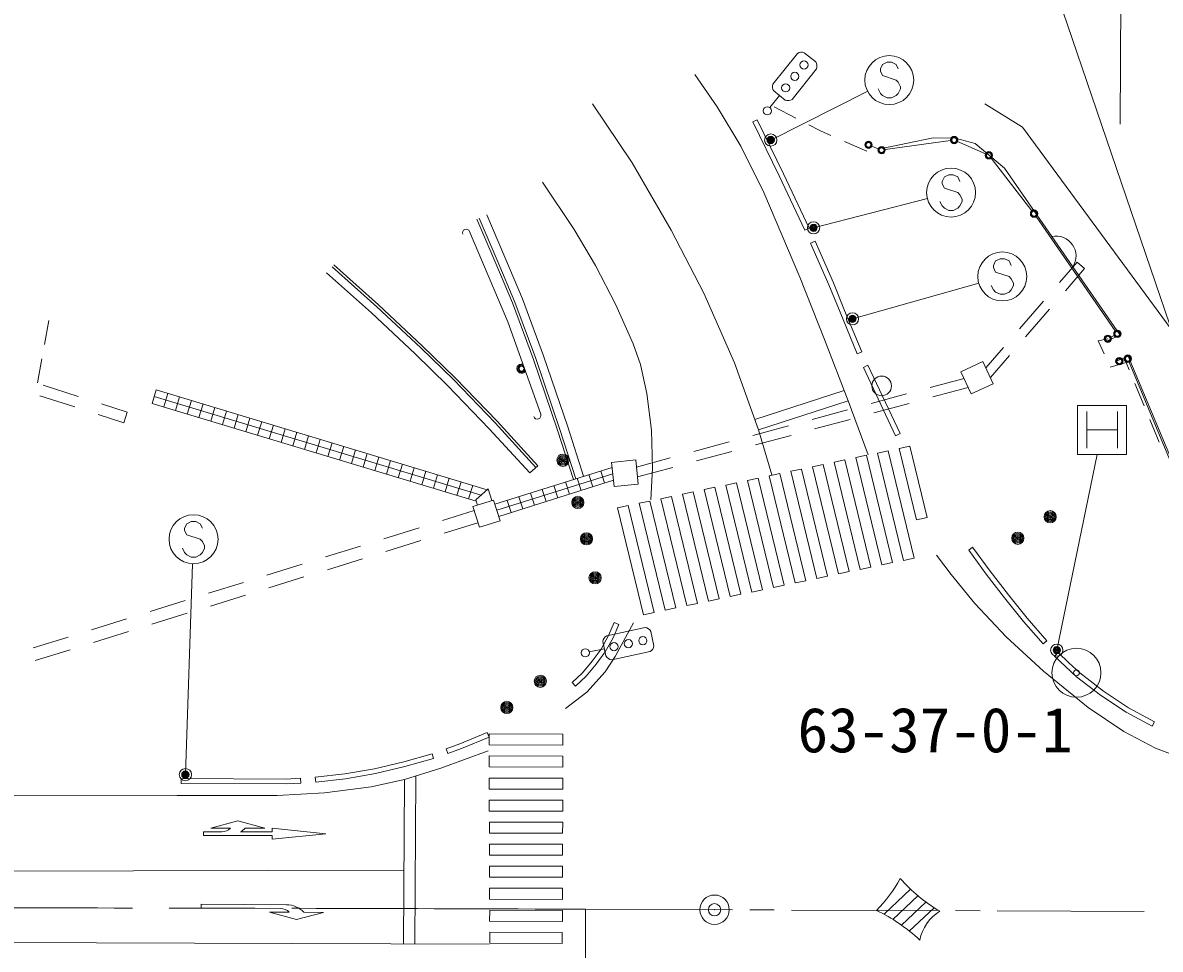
# Model space of a CAD drawing. Units: millimetres, scale not verified. Extents: x 40000 to 680000, y 20000 to 380000.
# Drawn here: x 144210 to 190647, y 281776 to 319618 of the extents above; entities that cross this region are included whole.
import ezdxf
from ezdxf.enums import TextEntityAlignment as Align

# ---------------------------------------------------------------- set-up
doc = ezdxf.new("R2010")
doc.units = ezdxf.units.MM
doc.header["$LTSCALE"] = 1000
doc.header["$PDMODE"] = 32
doc.header["$PDSIZE"] = 500
doc.linetypes.add('CHAIN', pattern=[18.5, 12, -1.5, 3.5, -1.5])
for name, color, linetype, lineweight in [('M-BGD', 7, 'Continuous', 13), ('M-BMK', 2, 'Continuous', 13), ('M-BMK-SRVR', 7, 'Continuous', 13), ('M-STR-HTXT', 7, 'Continuous', 13), ('M-STR-STRC', 7, 'Continuous', 13)]:
    doc.layers.add(name, color=color, linetype=linetype, lineweight=lineweight)
doc.layers.add('M-BMK-HTXT', color=7, linetype='Continuous')
doc.styles.add('ＭＳ ゴシック', font='')
doc.styles.get('ＭＳ ゴシック').set_extended_font_data('MS Gothic')

msp = doc.modelspace()

# ---------------------------------------------------------------- linework, layer by layer
at = {"layer": 'M-BGD'}
for p, q in [((174881, 316181), (175769, 315721)), ((174009, 315566), (174188, 315654)), ((176302, 315445), (176775, 315201)), ((176775, 315201), (177203, 315012)), ((177752, 314771), (178668, 314369)), ((179264, 314416), (179271, 314416)), ((163153, 311774), (163891, 310049)), ((176370, 310611), (176553, 310692)), ((163891, 310049), (164610, 308337)), ((186537, 309005), (187258, 309838)), ((187560, 309576), (187258, 309838)), ((156611, 309400), (158442, 307766)), ((186781, 308675), (187560, 309576)), ((164610, 308337), (165474, 306016)), ((184901, 307114), (185883, 308248)), ((185145, 306784), (186127, 307919)), ((145098, 306478), (145279, 307462)), ((158442, 307766), (160228, 306090)), ((178275, 306101), (177574, 307791)), ((178460, 306178), (177759, 307867)), ((188509, 306711), (188109, 306630)), ((188109, 306630), (188353, 306090)), ((160228, 306090), (161551, 304801)), ((178275, 306101), (178460, 306178)), ((183526, 305525), (184247, 306358)), ((183711, 305127), (184491, 306028)), ((144808, 304905), (144990, 305888)), ((165474, 306016), (166464, 303118)), ((178527, 305542), (178708, 305627)), ((178708, 305627), (180024, 302839)), ((188606, 305556), (189256, 305743)), ((189332, 305997), (188884, 305811)), ((189256, 305743), (189380, 305444)), ((181258, 304719), (182636, 305092)), ((146469, 304353), (145041, 304811)), ((149657, 304625), (149489, 304070)), ((163167, 300547), (149657, 304625)), ((161551, 304801), (163252, 303038)), ((181365, 304334), (182807, 304724)), ((189609, 304889), (189992, 303965)), ((146332, 303924), (144904, 304382)), ((162918, 300319), (149573, 304347)), ((149968, 303925), (150135, 304480)), ((150447, 303781), (150614, 304336)), ((150925, 303636), (151093, 304191)), ((178845, 304066), (180293, 304458)), ((148471, 303711), (147422, 304047)), ((148334, 303282), (148471, 303711)), ((162727, 300073), (149489, 304070)), ((151404, 303492), (151571, 304047)), ((151883, 303347), (152050, 303902)), ((152361, 303203), (152529, 303758)), ((176432, 303412), (177880, 303804)), ((178952, 303680), (180399, 304072)), ((187273, 301988), (187273, 303988)), ((187273, 303988), (189273, 303988)), ((187648, 303738), (187648, 302238)), ((188898, 303738), (188898, 302238)), ((189273, 303988), (189273, 301988)), ((148334, 303282), (147284, 303619)), ((152840, 303058), (153007, 303613)), ((153319, 302914), (153486, 303469)), ((153797, 302769), (153965, 303324)), ((176539, 303026), (177986, 303419)), ((190222, 303411), (190605, 302487)), ((154276, 302625), (154443, 303180)), ((154754, 302480), (154922, 303035)), ((155233, 302336), (155401, 302891)), ((163252, 303038), (164912, 301229)), ((166464, 303118), (167108, 301093)), ((174019, 302758), (175467, 303150)), ((187648, 302988), (188898, 302988)), ((155712, 302191), (155879, 302746)), ((156190, 302047), (156358, 302602)), ((156669, 301902), (156837, 302457)), ((157148, 301758), (157315, 302313)), ((171606, 302105), (173054, 302497)), ((174125, 302373), (175573, 302765)), ((157626, 301613), (157794, 302168)), ((158105, 301469), (158273, 302024)), ((158584, 301324), (158751, 301879)), ((169263, 301470), (170641, 301843)), ((171712, 301719), (173160, 302111)), ((189273, 301988), (187273, 301988)), ((159062, 301180), (159230, 301735)), ((159541, 301035), (159709, 301590)), ((160020, 300891), (160187, 301446)), ((163485, 299953), (168268, 301458)), ((164912, 301229), (165236, 301527)), ((169305, 301067), (170747, 301458)), ((160498, 300746), (160666, 301301)), ((160977, 300602), (161145, 301157)), ((161456, 300457), (161623, 301012)), ((163563, 299705), (168296, 301194)), ((163641, 299457), (168323, 300930)), ((167005, 300515), (166849, 301011)), ((167482, 300665), (167326, 301161)), ((167959, 300815), (167803, 301311)), ((161934, 300313), (162102, 300868)), ((162413, 300168), (162581, 300723)), ((163208, 300585), (162710, 300128)), ((163354, 300101), (163208, 300585)), ((165574, 300065), (165418, 300561)), ((166051, 300215), (165895, 300711)), ((166528, 300365), (166372, 300861)), ((162710, 300128), (162776, 299919)), ((164143, 299615), (163987, 300111)), ((164620, 299765), (164464, 300261)), ((165097, 299915), (164941, 300411)), ((161342, 299287), (162637, 299690)), ((161420, 298767), (162792, 299194)), ((158955, 298544), (160387, 298990)), ((156568, 297800), (158000, 298246)), ((159033, 298024), (160466, 298469)), ((156646, 297280), (158079, 297726)), ((154181, 297057), (155613, 297503)), ((151794, 296314), (153226, 296760)), ((154259, 296537), (155692, 296983)), ((149407, 295571), (150839, 296017)), ((151873, 295794), (153305, 296240)), ((149486, 295051), (150918, 295497)), ((147020, 294828), (148452, 295274)), ((168357, 295122), (168127, 294589)), ((168541, 295043), (168307, 294500)), ((168541, 295043), (168357, 295122)), ((185216, 295298), (186016, 294379)), ((144633, 294084), (146065, 294530)), ((147099, 294308), (148531, 294753)), ((144712, 293564), (146144, 294010)), ((186335, 293750), (186474, 293895)), ((163249, 290441), (163172, 290626)), ((160976, 289572), (160920, 289764)), ((155565, 288562), (155554, 288762))]:
    msp.add_line(p, q, dxfattribs=at)
for points in [[(199211, 283286), (185660, 323061), (165360, 323061)], [(195705, 297271), (194827, 299222), (195215, 301942), (194595, 304180), (193678, 305161), (191626, 306385), (185028, 315348), (183485, 316300)], [(174009, 315566), (175090, 313362), (176134, 311147), (176315, 311233)], [(174188, 315654), (175270, 313449), (176315, 311233)], [(188507, 306639), (189017, 306858), (184290, 313680), (183089, 314685), (182271, 314904), (181382, 314922), (179276, 314483)], [(162749, 311601), (163486, 309877), (164200, 308175), (165060, 305868), (166046, 302980), (166688, 300961)], [(162841, 311641), (163578, 309916), (164293, 308212), (165154, 305902), (166141, 303011), (166784, 300991)], [(176553, 310692), (177305, 308993), (177760, 307866)], [(176370, 310611), (177120, 308915), (177574, 307791)], [(156838, 309654), (158671, 308017), (160463, 306336), (161793, 305041), (163499, 303271), (165162, 301459)], [(156904, 309728), (158739, 308091), (160532, 306408), (161863, 305112), (163572, 303339), (165236, 301527)], [(193825, 295585), (192864, 297584), (189332, 305997)], [(178527, 305542), (179843, 302753), (180024, 302839)], [(185065, 295167), (184291, 296126), (183541, 297100), (182827, 298083), (182989, 298200)], [(185220, 295293), (184448, 296250), (183701, 297220), (182989, 298200)], [(185065, 295167), (185865, 294248), (186016, 294379)], [(167455, 293549), (167818, 294038), (168127, 294589)], [(167613, 293427), (167987, 293929), (168307, 294500)], [(167455, 293549), (167067, 293066), (166640, 292666)], [(186335, 293750), (186774, 293330), (187230, 292907), (188210, 292159), (189252, 291465), (190314, 290885), (190410, 291061)], [(186474, 293895), (186911, 293475), (187359, 293060), (188326, 292321), (189355, 291636), (190410, 291061)], [(167613, 293427), (167214, 292930), (166777, 292520), (166640, 292666)], [(163172, 290626), (162055, 290161), (161500, 289958)], [(163249, 290441), (162127, 289974), (161569, 289770), (161500, 289958)], [(160920, 289764), (159762, 289431), (158565, 289146), (157360, 288940), (156153, 288805)], [(160976, 289572), (159813, 289238), (158605, 288950), (157388, 288742), (156176, 288607), (156153, 288805)], [(155565, 288562), (154963, 288527), (150681, 288550), (150682, 288750)], [(155554, 288762), (154958, 288727), (150682, 288750)]]:
    msp.add_lwpolyline(points, dxfattribs=at)
for points in [[(183830, 304873), (182932, 304455), (182511, 305362), (183408, 305779)], [(168350, 300673), (168247, 301659), (169233, 301761), (169335, 300776)], [(162850, 299011), (162584, 299859), (163431, 300125), (163697, 299278)]]:
    msp.add_lwpolyline(points, close=True, dxfattribs=at)
msp.add_arc((186396, 310091), 812, 327.3352, 102.0954, dxfattribs=at)
at = {"layer": 'M-BMK'}
for p, q in [((167189, 283413), (173189, 283389)), ((173889, 283386), (174889, 283382)), ((175589, 283380), (181589, 283356)), ((182289, 283353), (183289, 283349)), ((183989, 283346), (189989, 283323))]:
    msp.add_line(p, q, dxfattribs=at)
at = {"layer": 'M-BMK', "linetype": 'CHAIN'}
msp.add_arc((140759, -6426535), 6710000, 89.77432, 90.14992, dxfattribs=at)
at = {"layer": 'M-BMK-SRVR', "color": 3}
for radius in [1000, 120]:
    msp.add_circle((187226, 293070), radius, dxfattribs=at)
at = {"layer": 'M-BMK-SRVR'}
msp.add_circle((172452, 283392), 600, dxfattribs=at)
msp.add_point((172452, 283392), dxfattribs=at)
at = {"layer": 'M-STR-HTXT'}
for p, q in [((189014, 315471), (189097, 336471)), ((174744, 314828), (178703, 316829)), ((176496, 311240), (181140, 312433)), ((178082, 307523), (183239, 308983)), ((186421, 293993), (188067, 301988)), ((150849, 288908), (151147, 297521)), ((167189, 283413), (167071, 253413))]:
    msp.add_line(p, q, dxfattribs=at)
for centre, radius in [((174744, 314828), 150), ((174744, 314828), 120), ((174744, 314828), 90), ((174744, 314828), 60), ((174744, 314828), 30), ((174744, 314828), 20), ((176496, 311240), 150), ((176496, 311240), 120), ((176496, 311240), 90), ((176496, 311240), 60), ((176496, 311240), 30), ((176496, 311240), 20), ((178082, 307523), 150), ((178082, 307523), 120), ((178082, 307523), 90), ((178082, 307523), 60), ((178082, 307523), 30), ((178082, 307523), 20), ((186421, 293993), 150), ((186421, 293993), 120), ((186421, 293993), 90), ((186421, 293993), 60), ((186421, 293993), 30), ((186421, 293993), 20), ((150849, 288908), 150), ((150849, 288908), 120), ((150849, 288908), 90), ((150849, 288908), 60), ((150849, 288908), 30), ((150849, 288908), 20)]:
    msp.add_circle(centre, radius, dxfattribs=at)
for p in [(174744, 314828), (176496, 311240), (178082, 307523), (186421, 293993), (150849, 288908)]:
    msp.add_point(p, dxfattribs=at)
at = {"layer": 'M-STR-STRC'}
for p, q in [((174837, 317113), (175836, 318363)), ((176586, 318020), (176117, 318394)), ((176617, 317739), (175619, 316489)), ((179314, 317913), (179223, 317731)), ((179223, 317731), (179223, 317640)), ((179223, 317640), (179314, 317458)), ((179496, 318004), (179314, 317913)), ((179678, 318004), (179496, 318004)), ((179860, 317913), (179678, 318004)), ((179951, 317731), (179860, 317913)), ((179314, 317458), (179860, 317277)), ((179860, 317277), (179951, 317186)), ((179951, 317186), (180042, 317004)), ((175338, 316457), (174869, 316832)), ((179223, 316731), (179133, 316913)), ((179314, 316640), (179223, 316731)), ((179951, 316731), (179860, 316640)), ((180042, 316913), (179951, 316731)), ((180042, 317004), (180042, 316913)), ((175103, 316644), (174708, 316150)), ((179496, 316549), (179314, 316640)), ((179678, 316549), (179496, 316549)), ((179860, 316640), (179678, 316549)), ((178875, 314575), (179132, 314472)), ((179419, 314437), (182086, 314807)), ((182372, 314767), (183515, 314264)), ((183744, 314085), (185404, 311940)), ((181833, 313318), (181742, 313136)), ((181742, 313136), (181742, 313045)), ((181742, 313045), (181833, 312864)), ((182015, 313409), (181833, 313318)), ((182197, 313409), (182015, 313409)), ((182378, 313318), (182197, 313409)), ((182469, 313136), (182378, 313318)), ((181833, 312864), (182378, 312682)), ((182378, 312682), (182469, 312591)), ((182469, 312591), (182560, 312409)), ((181742, 312136), (181651, 312318)), ((181833, 312045), (181742, 312136)), ((182469, 312136), (182378, 312045)), ((182560, 312318), (182469, 312136)), ((182560, 312409), (182560, 312318)), ((182015, 311954), (181833, 312045)), ((182197, 311954), (182015, 311954)), ((182378, 312045), (182197, 311954)), ((185581, 311698), (188812, 307035)), ((183927, 309891), (183836, 309709)), ((184109, 309982), (183927, 309891)), ((184291, 309982), (184109, 309982)), ((184473, 309891), (184291, 309982)), ((184564, 309709), (184473, 309891)), ((183836, 309709), (183836, 309618)), ((183836, 309618), (183927, 309437)), ((183927, 309437), (184473, 309255)), ((183836, 308709), (183745, 308891)), ((184473, 309255), (184564, 309164)), ((184564, 309164), (184654, 308982)), ((184654, 308891), (184564, 308709)), ((184654, 308982), (184654, 308891)), ((183927, 308618), (183836, 308709)), ((184109, 308528), (183927, 308618)), ((184291, 308528), (184109, 308528)), ((184473, 308618), (184291, 308528)), ((184564, 308709), (184473, 308618)), ((188764, 306843), (188642, 306780)), ((189120, 305837), (189180, 305855)), ((189381, 305760), (192703, 297724)), ((177747, 304596), (174096, 303412)), ((177911, 304176), (174247, 302988)), ((150909, 299158), (150818, 298977)), ((151091, 299249), (150909, 299158)), ((151273, 299249), (151091, 299249)), ((151454, 299158), (151273, 299249)), ((151545, 298977), (151454, 299158)), ((150818, 298977), (150818, 298886)), ((150818, 298886), (150909, 298704)), ((150909, 298704), (151454, 298522)), ((150818, 297977), (150727, 298158)), ((151454, 298522), (151545, 298431)), ((151545, 298431), (151636, 298249)), ((151636, 298158), (151545, 297977)), ((151636, 298249), (151636, 298158)), ((150909, 297886), (150818, 297977)), ((151091, 297795), (150909, 297886)), ((151273, 297795), (151091, 297795)), ((151454, 297886), (151273, 297795)), ((151545, 297977), (151454, 297886)), ((168050, 294581), (169615, 294913)), ((169977, 294172), (169853, 294759)), ((167958, 294051), (167339, 293919)), ((168020, 293757), (167896, 294344)), ((169823, 293935), (168257, 293603)), ((160251, 288848), (160210, 281991)), ((159800, 288704), (159760, 281993)), ((152331, 286574), (151588, 286576)), ((151588, 286576), (151588, 286426)), ((154388, 286568), (153101, 286572)), ((154088, 286719), (153288, 286721)), ((154388, 286718), (154388, 286568)), ((154388, 286418), (151588, 286426)), ((154387, 286268), (154388, 286418)), ((129761, 284939), (159778, 285005)), ((180453, 284231), (179370, 283207)), ((180753, 283963), (179731, 282998)), ((151492, 283617), (151490, 283467)), ((154733, 283443), (151490, 283467)), ((151492, 283617), (154977, 283592)), ((156489, 283280), (155689, 283286)), ((180079, 282767), (181083, 283704)), ((180404, 282523), (181421, 283472)), ((129914, 282109), (163257, 281980))]:
    msp.add_line(p, q, dxfattribs=at)
for points in [[(176937, 306678), (175930, 309221), (174459, 312688), (173520, 314579), (172562, 316186), (171650, 317507)], [(174795, 301154), (174247, 302988), (173271, 305726), (172021, 308572), (170680, 311150), (169087, 313901), (167468, 316300)], [(169845, 300131), (169913, 301425), (169874, 302976), (169686, 304472), (169430, 305663), (169133, 306499), (168424, 308092), (167594, 309707), (166716, 311178), (165425, 313106)], [(162449, 311095), (164012, 307405), (165354, 303630)], [(176937, 306678), (177911, 304176), (178727, 301967)], [(197077, 288023), (194150, 288763), (192116, 289358), (190455, 289988), (189163, 290677), (187709, 291656), (185883, 293139), (184360, 294539), (183081, 295901), (182105, 297079), (181518, 297876)], [(166371, 291616), (167242, 292276), (167985, 293103), (168401, 293733), (169145, 295103)], [(120442, 287721), (125531, 287865), (130059, 287949), (135136, 288024), (150517, 288060), (154593, 288061), (156525, 288163), (158430, 288416), (159800, 288704), (161280, 289175), (163208, 289884)], [(154088, 286719), (152989, 287022), (151888, 286725), (152688, 286723)], [(154387, 286268), (156588, 286487), (154388, 286718)], [(156489, 283280), (155387, 282989), (154289, 283297), (155089, 283291)]]:
    msp.add_lwpolyline(points, dxfattribs=at)
for points in [[(180691, 299320), (181132, 299413), (180422, 302325), (179982, 302232)], [(178213, 301859), (179281, 297476), (179721, 297569), (178654, 301952)], [(179098, 302045), (180166, 297660), (180606, 297753), (179538, 302138)], [(175560, 301298), (176626, 296921), (177067, 297014), (176001, 301391)], [(176445, 301485), (177511, 297106), (177952, 297199), (176885, 301578)], [(177329, 301672), (178396, 297291), (178836, 297384), (177770, 301765)], [(173792, 300925), (174857, 296551), (175297, 296644), (174232, 301018)], [(174676, 301111), (175742, 296736), (176182, 296829), (175117, 301205)], [(171139, 300364), (172203, 295996), (172643, 296089), (171579, 300458)], [(172023, 300551), (173087, 296181), (173528, 296274), (172464, 300644)], [(172908, 300738), (173972, 296366), (174413, 296459), (173348, 300831)], [(169370, 299991), (170433, 295626), (170874, 295719), (169811, 300084)], [(170255, 300178), (171318, 295811), (171759, 295904), (170695, 300271)], [(168486, 299804), (169549, 295441), (169989, 295534), (168927, 299897)], [(166264, 290563), (163248, 290570), (163246, 290120), (166263, 290113)], [(166261, 289664), (163251, 289671), (163249, 289221), (166260, 289214)], [(166258, 288764), (163254, 288771), (163252, 288321), (166257, 288314)], [(166255, 287864), (163257, 287871), (163255, 287421), (166254, 287414)], [(166252, 286964), (163260, 286971), (163258, 286521), (166251, 286514)], [(166249, 286065), (163263, 286072), (163261, 285622), (166248, 285615)], [(166246, 285165), (163266, 285172), (163264, 284722), (166245, 284715)], [(166243, 284265), (163269, 284272), (163267, 283822), (166242, 283815)], [(166240, 283365), (163272, 283372), (163270, 282922), (166239, 282915)], [(166238, 282466), (163275, 282473), (163273, 282023), (166236, 282016)]]:
    msp.add_lwpolyline(points, close=True, dxfattribs=at)
for centre, radius in [((179587, 317277), 1000), ((176102, 317895), 167), ((175727, 317426), 167), ((175353, 316957), 167), ((174604, 316019), 167), ((182235, 314828), 150), ((182235, 314828), 120), ((182235, 314828), 100), ((178736, 314631), 150), ((178736, 314631), 120), ((178736, 314631), 100), ((179271, 314416), 150), ((179271, 314416), 120), ((179271, 314416), 100), ((183652, 314204), 150), ((183652, 314204), 120), ((183652, 314204), 100), ((182106, 312682), 1000), ((185495, 311822), 150), ((185495, 311822), 120), ((185495, 311822), 100), ((184200, 309255), 1000), ((188897, 306912), 150), ((188897, 306912), 120), ((188897, 306912), 100), ((188509, 306711), 150), ((188509, 306711), 120), ((188509, 306711), 100), ((189324, 305898), 150), ((189324, 305898), 120), ((164574, 305490), 112), ((164574, 305490), 100), ((188976, 305793), 150), ((188976, 305793), 120), ((188976, 305793), 100), ((189324, 305898), 100), ((179274, 304786), 400), ((166265, 301747), 250), ((166265, 301747), 204), ((166265, 301747), 159), ((166265, 301747), 114), ((166265, 301747), 68.2), ((166265, 301747), 22.7), ((166872, 300028), 250), ((166872, 300028), 204), ((166872, 300028), 159), ((166872, 300028), 114), ((166872, 300028), 68.2), ((166872, 300028), 22.7), ((151182, 298522), 1000), ((186152, 299440), 250), ((186152, 299440), 204), ((186152, 299440), 159), ((186152, 299440), 114), ((186152, 299440), 68.2), ((186152, 299440), 22.7), ((167224, 298539), 250), ((167224, 298539), 204), ((167224, 298539), 159), ((167224, 298539), 114), ((167224, 298539), 68.2), ((184834, 298562), 250), ((184834, 298562), 204), ((184834, 298562), 159), ((184834, 298562), 114), ((184834, 298562), 68.2), ((167224, 298539), 22.7), ((184834, 298562), 22.7), ((167574, 296948), 250), ((167574, 296948), 204), ((167574, 296948), 159), ((167574, 296948), 114), ((167574, 296948), 68.2), ((167574, 296948), 22.7), ((168936, 294258), 167), ((169523, 294382), 167), ((167175, 293885), 167), ((168349, 294134), 167), ((165339, 292720), 250), ((165339, 292720), 204), ((165339, 292720), 159), ((165339, 292720), 114), ((165339, 292720), 68.2), ((165339, 292720), 22.7), ((163972, 291654), 250), ((163972, 291654), 204), ((163972, 291654), 159), ((163972, 291654), 114), ((163972, 291654), 68.2), ((163972, 291654), 22.7)]:
    msp.add_circle(centre, radius, dxfattribs=at)
for centre, radius, start, end in [((176006, 318117), 299, 68.1652, 124.607), ((176304, 317846), 331, 341.0901, 31.6821), ((175090, 316999), 277, 155.6996, 217.0726), ((175450, 316722), 288, 246.9176, 305.8546), ((162311, 311036), 150, 22.9537, 202.9537), ((164574, 305490), 188, 72.6988, 326.4386), ((164574, 305490), 150, 60.9783, 338.1591), ((165213, 303580), 150, 199.5687, 19.5687), ((169590, 294615), 299, 28.739, 85.1809), ((168173, 294333), 277, 116.2735, 177.6464), ((169649, 294216), 331, 301.6639, 352.256), ((168275, 293890), 288, 207.4915, 266.4285), ((152332, 287074), 500, 269.8361, 315.4092), ((152576, 287423), 1000, 301.6245, 315.4092), ((152576, 287423), 1000, 269.8361, 269.8362), ((174864, 287526), 5907, 315.2323, 331.0625), ((184948, 288969), 6531, 221.1944, 239.6033), ((154730, 282943), 500, 44.0059, 89.5789), ((154970, 282592), 1000, 44.0059, 89.5789), ((176044, 277057), 6992, 46.7896, 64.4692), ((182635, 281785), 1840, 122.5994, 168.4863)]:
    msp.add_arc(centre, radius, start, end, dxfattribs=at)

# ---------------------------------------------------------------- texts
at = {"layer": 'M-BMK-HTXT', "style": 'ＭＳ ゴシック'}
msp.add_text('63-37-0-1', height=1833, dxfattribs=at).set_placement((175840, 289269), align=Align.BOTTOM_LEFT)

doc.saveas('drawing.dxf')
